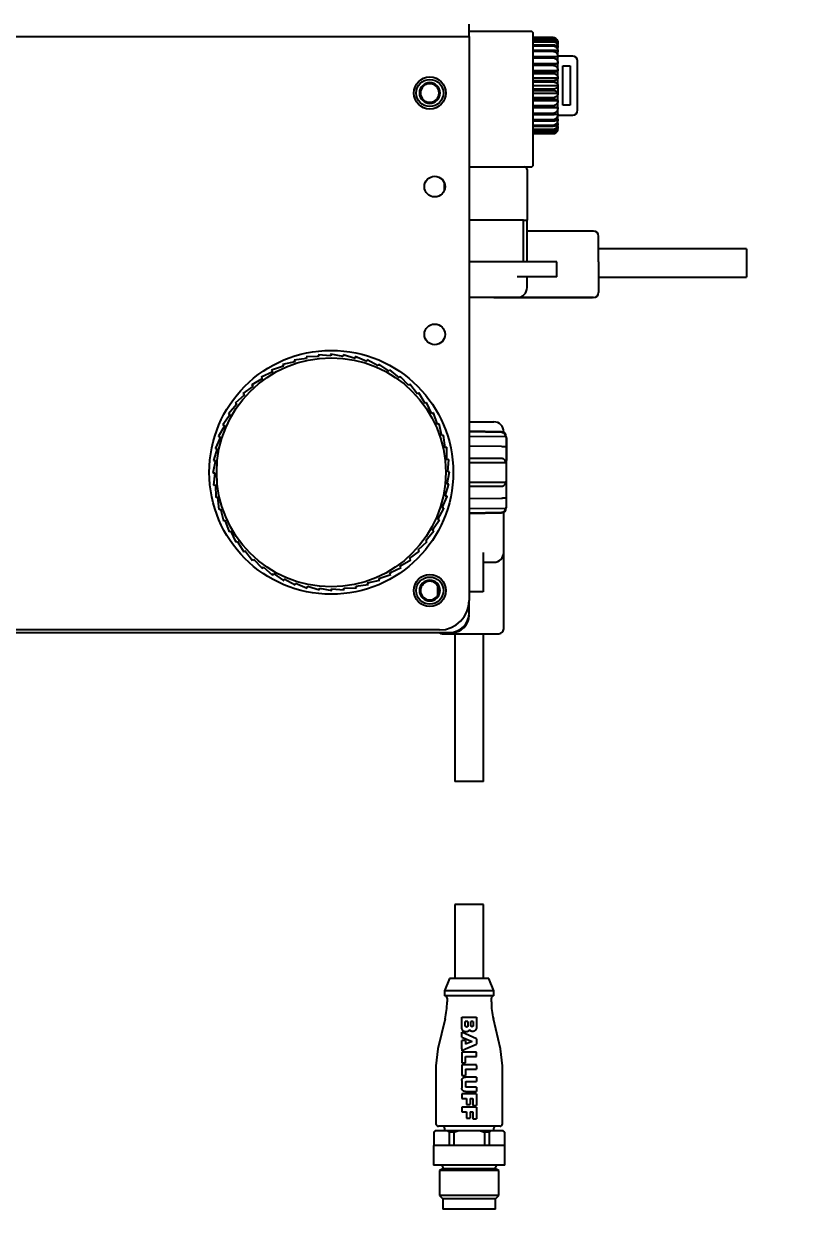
# Model space of a CAD drawing. Header units: inches. Extents: x -347369 to -260369, y 119522 to 149869.
# Drawn here: x -284651.2 to -284491.5, y 137195.7 to 137439.7 of the extents above; entities that cross this region are included whole.
import ezdxf

# ---------------------------------------------------------------- set-up
doc = ezdxf.new("R2010")
doc.units = ezdxf.units.IN
doc.header["$LTSCALE"] = 300
doc.layers.add('MACCHINA', color=40, linetype='Continuous')
doc.layers.add('QUOTE', color=7, linetype='Continuous')
doc.styles.get("Standard").update_dxf_attribs({"font": 'romans.shx'})
doc.dimstyles.new('sc1a100', dxfattribs={"dimscale": 100, "dimtxt": 3, "dimasz": 3, "dimexe": 0, "dimexo": 0, "dimgap": 1, "dimtad": 1, "dimzin": 12, "dimdsep": 46, "dimtxsty": 'Standard', "dimblk": 'CLOSEDBLANK', "dimcen": 1, "dimclrd": 253, "dimclre": 253, "dimclrt": 2, "dimadec": 0, "dimazin": 3, "dimtfac": 1, "dimtmove": 0, "dimatfit": 1, "dimldrblk": 'CLOSEDBLANK', "dimfxl": 1, "dimtolj": 1, "dimtzin": 0, "dimarcsym": 0})

# ---------------------------------------------------------------- blocks, each defined once
blk = doc.blocks.new('_ClosedBlank')
at = {"color": 0, "linetype": 'ByBlock', "lineweight": -2}
for p, q in [((-1, 0.16667), (0, 0)), ((-1, 0.16667), (-1, -0.16667)), ((0, 0), (-1, -0.16667))]:
    blk.add_line(p, q, dxfattribs=at)
blk = doc.blocks.new('*D27')
at = {"layer": 'Defpoints', "color": 0, "transparency": 16777216}
for p in [(-285230.17, 140399.66), (-284017.73, 139699.66), (-287395.23, 137749.66), (-287103.2, 136767.46), (-285230.17, 136499.66)]:
    blk.add_point(p, dxfattribs=at)
at = {"layer": 'QUOTE', "color": 253, "lineweight": -2, "transparency": 16777216}
for p, q in [((-287395.23, 137749.66), (-287753.7, 137542.69)), ((-285230.17, 136499.66), (-285230.17, 136085.73))]:
    blk.add_line(p, q, dxfattribs=at)
blk.add_arc((-285230.17, 138999.66), 2913.92, 215.90144, 264.09856, dxfattribs=at)
at = {"layer": 'QUOTE', "color": 253, "lineweight": -2, "transparency": 16777216, "xscale": 300, "yscale": 300, "zscale": 300}
for p, rotation in [((-287753.7, 137542.69), 122.9507175305296), ((-285230.17, 136085.73), 357.0492824694705)]:
    blk.add_blockref('_ClosedBlank', p, dxfattribs=dict(at, rotation=rotation))
at = {"layer": 'QUOTE', "color": 2, "transparency": 16777216, "insert": (-286562.13, 136692.63), "char_height": 300, "attachment_point": 5, "rotation": 330}
blk.add_mtext('\\A1;60°', dxfattribs=at)
blk = doc.blocks.new('*D37')
at = {"layer": 'Defpoints', "color": 0, "transparency": 16777216}
for p in [(-285230.17, 140399.66), (-286220.12, 139989.61), (-283462.4, 137231.89), (-285230.17, 136499.66), (-284473.38, 136175.3)]:
    blk.add_point(p, dxfattribs=at)
at = {"layer": 'QUOTE', "color": 253, "lineweight": -2, "transparency": 16777216}
for p, q in [((-283462.4, 137231.89), (-283162.59, 136932.08)), ((-285230.17, 136499.66), (-285230.17, 136075.67))]:
    blk.add_line(p, q, dxfattribs=at)
blk.add_arc((-285230.17, 138999.66), 2923.99, 275.8811, 309.1189, dxfattribs=at)
at = {"layer": 'QUOTE', "color": 253, "lineweight": -2, "transparency": 16777216, "xscale": 300, "yscale": 300, "zscale": 300}
for p, rotation in [((-283162.59, 136932.08), 42.0594481817856), ((-285230.17, 136075.67), 182.9405518182139)]:
    blk.add_blockref('_ClosedBlank', p, dxfattribs=dict(at, rotation=rotation))
at = {"layer": 'QUOTE', "color": 2, "transparency": 16777216, "insert": (-284206.88, 136529.21), "char_height": 300, "attachment_point": 5, "rotation": 22.5}
blk.add_mtext('\\A1;45°', dxfattribs=at)
blk = doc.blocks.new('A$Cad528b1c')
at = {"layer": 'MACCHINA'}
for p, q in [((669.3, -1562.5), (669.3, -1560)), ((527.3, -1562.5), (663.3, -1562.5)), ((663.3, -1562.5), (669.3, -1562.5)), ((681.8, -1561.5), (669.3, -1561.5)), ((669.3, -1562.5), (669.3, -1563.24)), ((669.3, -1563.24), (669.3, -1677)), ((682.3, -1588.5), (682.3, -1562)), ((686.3, -1562.76), (682.3, -1562.76)), ((682.3, -1562.77), (686.3, -1562.77)), ((686.3, -1562.97), (682.3, -1562.97)), ((682.3, -1563.02), (686.3, -1563.02)), ((686.3, -1563.49), (682.3, -1563.49)), ((682.3, -1563.58), (686.3, -1563.58)), ((686.3, -1564.3), (682.3, -1564.3)), ((682.3, -1564.43), (686.3, -1564.43)), ((686.3, -1565.37), (682.3, -1565.37)), ((682.3, -1565.54), (686.3, -1565.54)), ((687.3, -1564.79), (687.3, -1564.18)), ((687.3, -1565.66), (687.3, -1564.79)), ((687.3, -1566.74), (687.3, -1565.66)), ((686.3, -1566.67), (682.3, -1566.67)), ((682.3, -1566.87), (686.3, -1566.87)), ((682.3, -1568.01), (687.3, -1568.01)), ((686.3, -1568.16), (682.3, -1568.16)), ((682.3, -1568.38), (686.3, -1568.38)), ((690.3, -1566.5), (687.3, -1566.5)), ((687.3, -1568.01), (687.3, -1566.74)), ((687.3, -1569.43), (687.3, -1568.01)), ((688.3, -1568.5), (689.8, -1568.5)), ((688.3, -1576.5), (688.3, -1568.5)), ((689.8, -1568.5), (689.8, -1576.5)), ((682.3, -1569.43), (687.3, -1569.43)), ((686.3, -1569.79), (682.3, -1569.79)), ((682.3, -1570.03), (686.3, -1570.03)), ((682.3, -1570.94), (687.3, -1570.94)), ((687.3, -1570.94), (687.3, -1569.43)), ((687.3, -1572.5), (687.3, -1570.94)), ((686.3, -1571.5), (682.3, -1571.5)), ((682.3, -1571.75), (686.3, -1571.75)), ((682.3, -1572.5), (687.3, -1572.5)), ((686.3, -1573.25), (682.3, -1573.25)), ((682.3, -1573.5), (686.3, -1573.5)), ((687.3, -1572.5), (687.3, -1574.06)), ((682.3, -1574.06), (687.3, -1574.06)), ((686.3, -1574.97), (682.3, -1574.97)), ((682.3, -1575.21), (686.3, -1575.21)), ((687.3, -1575.57), (682.3, -1575.57)), ((687.3, -1575.57), (687.3, -1574.06)), ((687.3, -1576.99), (687.3, -1575.57)), ((686.3, -1576.62), (682.3, -1576.62)), ((682.3, -1576.84), (686.3, -1576.84)), ((687.3, -1576.99), (682.3, -1576.99)), ((686.3, -1578.13), (682.3, -1578.13)), ((682.3, -1578.33), (686.3, -1578.33)), ((687.3, -1578.26), (687.3, -1576.99)), ((687.3, -1579.34), (687.3, -1578.26)), ((687.3, -1578.5), (690.3, -1578.5)), ((689.8, -1576.5), (688.3, -1576.5)), ((686.3, -1579.46), (682.3, -1579.46)), ((682.3, -1579.63), (686.3, -1579.63)), ((686.3, -1580.57), (682.3, -1580.57)), ((682.3, -1580.7), (686.3, -1580.7)), ((687.3, -1580.21), (687.3, -1579.34)), ((687.3, -1580.82), (687.3, -1580.21)), ((686.3, -1581.42), (682.3, -1581.42)), ((682.3, -1581.51), (686.3, -1581.51)), ((686.3, -1581.98), (682.3, -1581.98)), ((682.3, -1582.03), (686.3, -1582.03)), ((686.3, -1582.23), (682.3, -1582.23)), ((682.3, -1582.24), (686.3, -1582.24)), ((669.3, -1589), (681.8, -1589)), ((681.05, -1589.5), (681.05, -1599.8)), ((664.3, -1593.64), (664.3, -1592.36)), ((680.34, -1599.8), (669.3, -1599.8)), ((680.34, -1608.3), (680.34, -1599.8)), ((680.34, -1599.8), (681.04, -1599.8)), ((681.05, -1599.8), (681.05, -1599.8)), ((681.05, -1608.3), (681.05, -1599.8)), ((694.55, -1602.05), (681.05, -1602.05)), ((695.55, -1608.3), (695.55, -1603.05)), ((725.55, -1605.6), (695.55, -1605.6)), ((725.55, -1605.6), (725.55, -1608.5)), ((684.05, -1608.3), (669.3, -1608.3)), ((687.05, -1608.3), (684.05, -1608.3)), ((687.05, -1611.3), (687.05, -1608.3)), ((695.55, -1608.3), (695.55, -1614.5)), ((725.55, -1608.5), (725.55, -1611.4)), ((684.05, -1611.3), (679.05, -1611.3)), ((681.05, -1613.5), (681.05, -1611.3)), ((687.05, -1611.3), (684.05, -1611.3)), ((695.55, -1611.4), (725.55, -1611.4)), ((679.05, -1615.5), (669.3, -1615.5)), ((674.3, -1615.5), (674.3, -1615.55)), ((694.3, -1615.55), (674.3, -1615.55)), ((694.55, -1615.5), (679.05, -1615.5)), ((694.3, -1615.5), (694.3, -1615.55)), ((638.67, -1627.14), (638.75, -1627.51)), ((638.68, -1627.14), (638.67, -1627.14)), ((641.22, -1627.37), (638.68, -1627.14)), ((641.18, -1627), (641.22, -1627.37)), ((641.19, -1627), (641.18, -1627)), ((643.69, -1627.49), (641.19, -1627)), ((643.69, -1627.12), (643.69, -1627.49)), ((643.7, -1627.12), (643.69, -1627.12)), ((646.14, -1627.87), (643.7, -1627.12)), ((631.62, -1629.44), (629.2, -1630.27)), ((631.44, -1629.12), (631.43, -1629.12)), ((631.43, -1629.12), (631.62, -1629.44)), ((633.92, -1628.55), (631.44, -1629.12)), ((633.77, -1628.21), (633.92, -1628.55)), ((633.78, -1628.21), (633.77, -1628.21)), ((636.31, -1627.9), (633.78, -1628.21)), ((636.19, -1627.55), (636.31, -1627.9)), ((636.2, -1627.55), (636.19, -1627.55)), ((638.75, -1627.51), (636.2, -1627.55)), ((646.17, -1627.5), (646.14, -1627.87)), ((646.18, -1627.5), (646.17, -1627.5)), ((648.53, -1628.5), (646.18, -1627.5)), ((648.6, -1628.14), (648.53, -1628.5)), ((648.61, -1628.14), (648.6, -1628.14)), ((650.84, -1629.38), (648.61, -1628.14)), ((650.95, -1629.03), (650.84, -1629.38)), ((650.96, -1629.03), (650.95, -1629.03)), ((653.05, -1630.49), (650.96, -1629.03)), ((627.35, -1631.93), (625.16, -1633.24)), ((629.42, -1630.57), (627.1, -1631.65)), ((627.1, -1631.65), (627.35, -1631.93)), ((627.1, -1631.65), (627.1, -1631.65)), ((629.2, -1630.27), (629.2, -1630.28)), ((629.2, -1630.28), (629.42, -1630.57)), ((653.2, -1630.16), (653.05, -1630.49)), ((653.2, -1630.16), (653.2, -1630.16)), ((655.13, -1631.83), (653.2, -1630.16)), ((655.31, -1631.51), (655.13, -1631.83)), ((655.32, -1631.52), (655.31, -1631.51)), ((657.05, -1633.38), (655.32, -1631.52)), ((625.43, -1633.49), (623.39, -1635.02)), ((625.15, -1633.24), (625.43, -1633.49)), ((625.16, -1633.24), (625.15, -1633.24)), ((657.27, -1633.09), (657.05, -1633.38)), ((657.28, -1633.09), (657.27, -1633.09)), ((658.81, -1635.13), (657.28, -1633.09)), ((621.82, -1636.98), (621.81, -1636.99)), ((621.81, -1636.99), (622.13, -1637.17)), ((623.68, -1635.25), (621.82, -1636.98)), ((623.39, -1635.02), (623.39, -1635.03)), ((623.39, -1635.03), (623.68, -1635.25)), ((659.06, -1634.85), (658.81, -1635.13)), ((659.06, -1634.86), (659.06, -1634.85)), ((660.37, -1637.05), (659.06, -1634.86)), ((660.65, -1636.8), (660.37, -1637.05)), ((660.65, -1636.8), (660.65, -1636.8)), ((661.73, -1639.12), (660.65, -1636.8)), ((620.79, -1639.25), (619.33, -1641.34)), ((622.13, -1637.17), (620.46, -1639.1)), ((620.46, -1639.1), (620.79, -1639.25)), ((620.46, -1639.1), (620.46, -1639.1)), ((662.02, -1638.9), (661.73, -1639.12)), ((662.03, -1638.9), (662.02, -1638.9)), ((662.86, -1641.32), (662.03, -1638.9)), ((619.68, -1641.46), (618.44, -1643.69)), ((619.33, -1641.34), (619.33, -1641.35)), ((619.33, -1641.35), (619.68, -1641.46)), ((663.18, -1641.13), (662.86, -1641.32)), ((663.18, -1641.14), (663.18, -1641.13)), ((663.75, -1643.62), (663.18, -1641.14)), ((669.3, -1640.75), (674.3, -1640.75)), ((618.8, -1643.77), (617.8, -1646.12)), ((618.44, -1643.69), (618.44, -1643.7)), ((618.44, -1643.7), (618.8, -1643.77)), ((664.09, -1643.47), (663.75, -1643.62)), ((664.09, -1643.48), (664.09, -1643.47)), ((664.4, -1646.01), (664.09, -1643.48)), ((675.82, -1642.78), (669.3, -1642.67)), ((675.82, -1642.9), (669.3, -1642.8)), ((669.3, -1643.63), (676.6, -1643.74)), ((676.3, -1642.91), (676.3, -1642.75)), ((676.79, -1643.96), (676.79, -1645.74)), ((676.8, -1643.78), (676.8, -1647.39)), ((676.9, -1644), (676.9, -1647.5)), ((618.17, -1646.16), (617.42, -1648.6)), ((617.8, -1646.12), (617.8, -1646.13)), ((617.8, -1646.13), (618.17, -1646.16)), ((664.75, -1645.89), (664.4, -1646.01)), ((664.75, -1645.9), (664.75, -1645.89)), ((664.79, -1648.45), (664.75, -1645.9)), ((669.3, -1645.61), (675.82, -1645.72)), ((617.79, -1648.61), (617.3, -1651.11)), ((617.42, -1648.6), (617.42, -1648.61)), ((617.42, -1648.61), (617.79, -1648.61)), ((665.16, -1648.37), (664.79, -1648.45)), ((664.93, -1650.92), (665.16, -1648.38)), ((665.16, -1648.38), (665.16, -1648.37)), ((675.82, -1648.18), (669.3, -1648.19)), ((669.3, -1649.02), (676.6, -1649)), ((676.79, -1649.22), (676.79, -1652.78)), ((676.8, -1647.39), (676.8, -1658.22)), ((676.9, -1647.5), (676.8, -1647.5)), ((676.9, -1648.63), (676.8, -1648.63)), ((676.9, -1647.5), (676.9, -1648.63)), ((617.3, -1651.12), (617.67, -1651.08)), ((617.3, -1651.11), (617.3, -1651.12)), ((617.67, -1651.08), (617.44, -1653.62)), ((664.81, -1653.39), (665.3, -1650.89)), ((665.3, -1650.88), (664.93, -1650.92)), ((665.3, -1650.89), (665.3, -1650.88)), ((676.9, -1649.66), (676.8, -1649.66)), ((676.9, -1650.03), (676.8, -1650.03)), ((676.9, -1650.31), (676.8, -1650.31)), ((676.9, -1650.82), (676.8, -1650.82)), ((676.9, -1651.72), (676.8, -1651.72)), ((676.9, -1650.03), (676.9, -1649.66)), ((676.9, -1650.31), (676.9, -1650.03)), ((676.9, -1650.82), (676.9, -1650.31)), ((676.9, -1651.72), (676.9, -1650.82)), ((676.9, -1651.87), (676.9, -1651.72)), ((617.44, -1653.63), (617.81, -1653.55)), ((617.44, -1653.62), (617.44, -1653.63)), ((617.81, -1653.55), (617.85, -1656.1)), ((664.43, -1655.84), (665.18, -1653.4)), ((665.18, -1653.39), (664.81, -1653.39)), ((665.18, -1653.4), (665.18, -1653.39)), ((669.3, -1652.98), (676.6, -1653)), ((669.3, -1653.81), (675.82, -1653.82)), ((676.9, -1651.87), (676.8, -1651.87)), ((617.85, -1656.11), (618.2, -1655.99)), ((617.85, -1656.1), (617.85, -1656.11)), ((618.2, -1655.99), (618.51, -1658.52)), ((663.8, -1658.23), (664.8, -1655.88)), ((664.8, -1655.87), (664.43, -1655.84)), ((664.8, -1655.88), (664.8, -1655.87)), ((675.82, -1656.28), (669.3, -1656.39)), ((676.79, -1656.26), (676.79, -1658.04)), ((618.51, -1658.53), (618.85, -1658.38)), ((618.51, -1658.52), (618.51, -1658.53)), ((618.85, -1658.38), (619.42, -1660.86)), ((662.92, -1660.54), (664.16, -1658.31)), ((664.16, -1658.3), (663.8, -1658.23)), ((664.16, -1658.31), (664.16, -1658.3)), ((669.3, -1658.37), (676.6, -1658.26)), ((619.42, -1660.87), (619.74, -1660.68)), ((619.42, -1660.86), (619.42, -1660.87)), ((619.74, -1660.68), (620.57, -1663.1)), ((661.81, -1662.75), (663.27, -1660.66)), ((663.27, -1660.65), (662.92, -1660.54)), ((663.27, -1660.66), (663.27, -1660.65)), ((669.3, -1659.2), (675.82, -1659.1)), ((669.3, -1659.33), (675.82, -1659.22)), ((676.3, -1667.25), (676.3, -1659.09)), ((620.57, -1663.1), (620.58, -1663.1)), ((620.58, -1663.1), (620.87, -1662.88)), ((620.87, -1662.88), (621.95, -1665.2)), ((660.47, -1664.83), (662.14, -1662.9)), ((662.14, -1662.9), (661.81, -1662.75)), ((662.14, -1662.9), (662.14, -1662.9)), ((676.35, -1662.5), (676.3, -1662.5)), ((676.35, -1682.5), (676.35, -1662.5)), ((621.95, -1665.2), (622.23, -1664.95)), ((621.95, -1665.2), (621.95, -1665.2)), ((622.23, -1664.95), (623.54, -1667.14)), ((658.92, -1666.75), (660.78, -1665.02)), ((660.79, -1665.01), (660.47, -1664.83)), ((660.78, -1665.02), (660.79, -1665.01)), ((623.54, -1667.15), (623.79, -1666.87)), ((623.54, -1667.14), (623.54, -1667.15)), ((623.79, -1666.87), (625.32, -1668.91)), ((625.33, -1668.91), (625.55, -1668.62)), ((625.55, -1668.62), (627.28, -1670.48)), ((655.25, -1670.07), (657.44, -1668.76)), ((657.17, -1668.51), (659.21, -1666.98)), ((657.45, -1668.76), (657.17, -1668.51)), ((657.44, -1668.76), (657.45, -1668.76)), ((659.21, -1666.97), (658.92, -1666.75)), ((659.21, -1666.98), (659.21, -1666.97)), ((672.1, -1667.25), (672.1, -1672.25)), ((676.3, -1682.75), (676.3, -1667.25)), ((625.32, -1668.91), (625.33, -1668.91)), ((627.28, -1670.48), (627.29, -1670.49)), ((627.29, -1670.49), (627.47, -1670.17)), ((627.47, -1670.17), (629.4, -1671.84)), ((653.18, -1671.43), (655.5, -1670.35)), ((655.5, -1670.35), (655.25, -1670.07)), ((655.5, -1670.35), (655.5, -1670.35)), ((672.1, -1669.25), (674.3, -1669.25)), ((629.4, -1671.84), (629.55, -1671.51)), ((629.4, -1671.84), (629.4, -1671.84)), ((629.55, -1671.51), (631.64, -1672.97)), ((631.64, -1672.97), (631.65, -1672.97)), ((631.65, -1672.97), (631.76, -1672.62)), ((631.76, -1672.62), (633.99, -1673.86)), ((634, -1673.86), (634.07, -1673.5)), ((634.07, -1673.5), (636.42, -1674.5)), ((648.68, -1673.45), (651.16, -1672.88)), ((648.83, -1673.79), (648.68, -1673.45)), ((650.98, -1672.56), (653.4, -1671.73)), ((651.17, -1672.88), (650.98, -1672.56)), ((651.16, -1672.88), (651.17, -1672.88)), ((653.4, -1671.72), (653.18, -1671.43)), ((653.4, -1671.73), (653.4, -1671.72)), ((672.1, -1672.25), (672.1, -1675.25)), ((633.99, -1673.86), (634, -1673.86)), ((636.42, -1674.5), (636.43, -1674.5)), ((636.43, -1674.5), (636.46, -1674.13)), ((636.46, -1674.13), (638.9, -1674.88)), ((638.9, -1674.88), (638.91, -1674.88)), ((638.91, -1674.51), (641.41, -1675)), ((638.91, -1674.88), (638.91, -1674.51)), ((641.38, -1674.63), (643.92, -1674.86)), ((641.42, -1675), (641.38, -1674.63)), ((641.41, -1675), (641.42, -1675)), ((643.85, -1674.49), (646.4, -1674.45)), ((643.93, -1674.86), (643.85, -1674.49)), ((643.92, -1674.86), (643.93, -1674.86)), ((646.29, -1674.1), (648.82, -1673.79)), ((646.41, -1674.45), (646.29, -1674.1)), ((646.4, -1674.45), (646.41, -1674.45)), ((648.82, -1673.79), (648.83, -1673.79)), ((662.85, -1673.92), (662.85, -1676.08)), ((672.1, -1675.25), (669.3, -1675.25)), ((669.3, -1679.5), (669.3, -1677)), ((663.3, -1683), (527.3, -1683)), ((676.35, -1682.5), (676.3, -1682.5)), ((525.3, -1683.5), (665.3, -1683.5)), ((663.85, -1683.75), (669.1, -1683.75)), ((666.4, -1683.75), (666.4, -1713.75)), ((669.1, -1683.75), (675.3, -1683.75)), ((672.2, -1713.75), (672.2, -1683.75)), ((669.3, -1713.75), (666.4, -1713.75)), ((672.2, -1713.75), (669.3, -1713.75)), ((666.4, -1738.75), (666.4, -1753.75)), ((669.3, -1738.75), (666.4, -1738.75)), ((672.2, -1738.75), (669.3, -1738.75)), ((672.2, -1753.75), (672.2, -1738.75)), ((665.3, -1753.75), (664.3, -1756.25)), ((669.3, -1753.75), (665.3, -1753.75)), ((673.3, -1753.75), (669.3, -1753.75)), ((674.3, -1756.25), (673.3, -1753.75)), ((664.3, -1756.25), (664.3, -1757.25)), ((669.3, -1756.25), (664.3, -1756.25)), ((674.3, -1756.25), (669.3, -1756.25)), ((674.3, -1757.25), (674.3, -1756.25)), ((669.3, -1757.25), (664.3, -1757.25)), ((664.8, -1757.75), (664.8, -1758.5)), ((674.3, -1757.25), (669.3, -1757.25)), ((673.8, -1758.5), (673.8, -1757.75)), ((664.4, -1761.95), (662.95, -1768.05)), ((667.8, -1761.58), (670.8, -1761.58)), ((667.8, -1761.95), (667.8, -1761.58)), ((667.8, -1763.7), (667.8, -1761.95)), ((669.04, -1762.45), (668.51, -1762.45)), ((668.51, -1763.3), (668.51, -1762.45)), ((669.04, -1762.45), (669.04, -1763.35)), ((670.12, -1762.45), (669.64, -1762.45)), ((669.64, -1763.26), (669.64, -1762.45)), ((669.65, -1763.34), (669.64, -1763.26)), ((669.85, -1763.52), (669.9, -1763.52)), ((670.12, -1763.23), (670.11, -1763.34)), ((670.12, -1762.45), (670.12, -1763.23)), ((670.8, -1761.58), (670.8, -1761.95)), ((670.8, -1761.95), (670.8, -1763.65)), ((675.65, -1768.05), (674.2, -1761.95)), ((667.8, -1765.63), (667.8, -1764.63)), ((670.81, -1765.98), (667.8, -1764.63)), ((667.8, -1765.63), (669.9, -1766.52)), ((667.8, -1768.05), (667.8, -1766.34)), ((668.57, -1766.34), (667.8, -1766.34)), ((668.57, -1766.34), (668.57, -1767.05)), ((669.52, -1764.36), (669.34, -1764.16)), ((669.34, -1764.16), (669.34, -1764.19)), ((670.81, -1765.98), (670.81, -1767.05)), ((662.95, -1768.05), (662.55, -1771.5)), ((667.8, -1768.4), (668.58, -1768.05)), ((667.8, -1768.05), (667.8, -1768.4)), ((667.8, -1768.67), (667.8, -1770.87)), ((670.81, -1768.67), (667.8, -1768.67)), ((669.9, -1766.52), (668.57, -1767.05)), ((668.58, -1768.05), (670.81, -1767.05)), ((670.81, -1769.61), (670.81, -1768.67)), ((676.05, -1771.5), (675.65, -1768.05)), ((667.8, -1770.87), (668.57, -1770.87)), ((667.8, -1771.24), (667.8, -1771.5)), ((670.81, -1771.24), (667.8, -1771.24)), ((668.57, -1769.61), (670.81, -1769.61)), ((668.57, -1770.87), (668.57, -1769.61)), ((670.81, -1771.5), (670.81, -1771.24)), ((662.55, -1771.5), (662.55, -1783.25)), ((667.8, -1771.5), (667.8, -1773.44)), ((667.8, -1773.44), (668.57, -1773.44)), ((668.57, -1772.17), (668.57, -1773.44)), ((668.57, -1772.17), (670.81, -1772.17)), ((670.81, -1771.5), (670.81, -1772.17)), ((676.05, -1783.25), (676.05, -1771.5)), ((667.8, -1774.48), (667.8, -1775.98)), ((670.81, -1773.75), (668.53, -1773.75)), ((668.57, -1774.74), (668.62, -1774.68)), ((668.57, -1774.74), (668.57, -1775.72)), ((668.62, -1775.78), (668.57, -1775.72)), ((668.62, -1774.68), (670.81, -1774.68)), ((670.81, -1775.78), (668.62, -1775.78)), ((670.81, -1773.75), (670.81, -1774.68)), ((670.81, -1775.78), (670.81, -1776.71)), ((667.8, -1777.14), (667.8, -1778.07)), ((670.81, -1777.14), (667.8, -1777.14)), ((667.8, -1778.07), (668.78, -1778.07)), ((668.53, -1776.71), (670.81, -1776.71)), ((668.78, -1778.07), (668.78, -1779.34)), ((669.48, -1778.07), (670.03, -1778.07)), ((669.48, -1778.07), (669.48, -1779.34)), ((670.03, -1778.07), (670.03, -1779.52)), ((670.81, -1777.14), (670.81, -1779.52)), ((667.8, -1779.87), (667.8, -1780.8)), ((670.81, -1779.87), (667.8, -1779.87)), ((667.8, -1780.8), (668.78, -1780.8)), ((668.78, -1779.34), (669.48, -1779.34)), ((668.78, -1780.8), (668.78, -1782.12)), ((669.48, -1780.8), (670.03, -1780.8)), ((669.48, -1780.8), (669.48, -1782.12)), ((670.03, -1779.52), (670.81, -1779.52)), ((670.03, -1780.8), (670.03, -1782.25)), ((670.81, -1779.87), (670.81, -1782.25)), ((668.78, -1782.12), (669.48, -1782.12)), ((670.03, -1782.25), (670.81, -1782.25)), ((662.4, -1784.65), (662.1, -1784.95)), ((662.1, -1784.95), (662.1, -1787.65)), ((662.12, -1784.95), (662.1, -1784.95)), ((662.12, -1784.95), (662.51, -1784.65)), ((662.12, -1784.95), (662.12, -1787.65)), ((662.51, -1784.65), (662.4, -1784.65)), ((664.83, -1784.65), (662.51, -1784.65)), ((669.3, -1783.75), (663.05, -1783.75)), ((664.3, -1784.15), (664.3, -1784.65)), ((664.83, -1784.65), (665.22, -1784.95)), ((666.98, -1784.65), (664.83, -1784.65)), ((666.2, -1784.95), (665.22, -1784.95)), ((665.22, -1784.95), (665.22, -1787.65)), ((666.2, -1784.95), (666.98, -1784.65)), ((666.2, -1784.95), (666.2, -1787.65)), ((671.62, -1784.65), (666.98, -1784.65)), ((675.55, -1783.75), (669.3, -1783.75)), ((671.62, -1784.65), (672.4, -1784.95)), ((673.77, -1784.65), (671.62, -1784.65)), ((673.38, -1784.95), (672.4, -1784.95)), ((672.4, -1784.95), (672.4, -1787.65)), ((673.38, -1784.95), (673.77, -1784.65)), ((673.38, -1784.95), (673.38, -1787.65)), ((676.09, -1784.65), (673.77, -1784.65)), ((674.3, -1784.65), (674.3, -1784.15)), ((676.09, -1784.65), (676.48, -1784.95)), ((676.2, -1784.65), (676.09, -1784.65)), ((676.5, -1784.95), (676.2, -1784.65)), ((676.48, -1784.95), (676.48, -1787.65)), ((676.5, -1784.95), (676.48, -1784.95)), ((676.5, -1787.65), (676.5, -1784.95)), ((662.05, -1787.65), (662.05, -1791.65)), ((669.3, -1787.65), (662.05, -1787.65)), ((676.55, -1787.65), (669.3, -1787.65)), ((676.55, -1791.65), (676.55, -1787.65)), ((669.3, -1791.65), (662.05, -1791.65)), ((663.95, -1792.37), (663.3, -1792.75)), ((663.3, -1792.75), (663.3, -1797.8)), ((669.3, -1792.75), (663.3, -1792.75)), ((663.95, -1792.05), (663.95, -1792.37)), ((669.3, -1792.37), (663.95, -1792.37)), ((676.55, -1791.65), (669.3, -1791.65)), ((674.65, -1792.37), (669.3, -1792.37)), ((675.3, -1792.75), (669.3, -1792.75)), ((674.65, -1792.37), (674.65, -1792.05)), ((675.3, -1792.75), (674.65, -1792.37)), ((675.3, -1797.8), (675.3, -1792.75)), ((663.3, -1797.8), (663.95, -1798.45)), ((669.3, -1797.8), (663.3, -1797.8)), ((675.3, -1797.8), (669.3, -1797.8)), ((674.65, -1798.45), (675.3, -1797.8)), ((663.95, -1798.45), (663.95, -1800.55)), ((669.3, -1798.45), (663.95, -1798.45)), ((674.65, -1798.45), (669.3, -1798.45)), ((674.65, -1800.55), (674.65, -1798.45)), ((669.3, -1800.55), (663.95, -1800.55)), ((674.65, -1800.55), (669.3, -1800.55))]:
    blk.add_line(p, q, dxfattribs=at)
for centre, radius in [((661.3, -1574), 3.25), ((661.3, -1574), 2.75), ((662.3, -1593), 2.1), ((662.3, -1623), 2.1), ((641.3, -1651), 24.75), ((641.3, -1651), 23.25), ((661.3, -1675), 3.25), ((661.3, -1675), 2.75)]:
    blk.add_circle(centre, radius, dxfattribs=at)
for centre, radius, start, end in [((681.8, -1562), 0.5, 0, 90), ((686.3, -1563.75), 1, 0, 33.9155), ((690.3, -1567.5), 1, 0, 90), ((661.3, -1574), 2.1, 90, 270), ((661.3, -1574), 1.89, 90, 270), ((661.3, -1574), 2.1, 270, 90), ((661.3, -1574), 1.89, 270, 90), ((690.3, -1577.5), 1, 270, 0), ((686.3, -1581.25), 1, 326.2192, 0), ((680.55, -1589.5), 0.5, 0, 90), ((681.8, -1588.5), 0.5, 270, 0), ((694.55, -1603.05), 1, 0, 90), ((679.05, -1613.5), 2, 270, 0), ((694.55, -1614.5), 1, 270, 0), ((674.3, -1642.75), 2, 0, 90), ((675.8, -1643.78), 1, 0, 89), ((675.8, -1658.22), 1, 271, 0), ((674.3, -1667.25), 2, 270, 0), ((661.3, -1675), 2.1, 90, 270), ((661.3, -1675), 1.89, 90, 270), ((661.3, -1675), 2.1, 270, 90), ((661.3, -1675), 1.89, 270, 90), ((663.3, -1677), 6, 270, 0), ((665.3, -1679.5), 4, 270, 0), ((665.8, -1680), 3.5, 270, 0), ((675.3, -1682.75), 1, 270, 0), ((663.85, -1682.75), 1, 228.5904, 270), ((664.3, -1757.75), 0.5, 0, 90), ((649.8, -1758.5), 15, 346.6755, 0), ((674.3, -1757.75), 0.5, 90, 180), ((688.8, -1758.5), 15, 180, 193.3245), ((663.05, -1783.25), 0.5, 180, 270), ((675.55, -1783.25), 0.5, 270, 0), ((663.9, -1784.15), 0.4, 0, 90), ((674.7, -1784.15), 0.4, 90, 180), ((663.55, -1792.05), 0.4, 0, 90), ((675.05, -1792.05), 0.4, 90, 180)]:
    blk.add_arc(centre, radius, start, end, dxfattribs=at)
for points, knots in [([(687.13, -1563.19), (687.06, -1563.11), (686.93, -1562.95), (686.63, -1562.78), (686.4, -1562.76), (686.3, -1562.76)], [0, 0, 0, 0, 0.34533, 0.703936, 1, 1, 1, 1]), ([(686.3, -1562.77), (686.4, -1562.78), (686.6, -1562.79), (686.86, -1562.93), (687.08, -1563.13), (687.25, -1563.42), (687.3, -1563.67), (687.3, -1563.81), (687.3, -1563.83)], [0, 0, 0, 0, 0.168294, 0.336205, 0.513631, 0.718441, 0.96072, 1, 1, 1, 1]), ([(687.3, -1563.83), (687.28, -1563.71), (687.26, -1563.49), (687.05, -1563.23), (686.78, -1563.05), (686.52, -1562.98), (686.35, -1562.97), (686.3, -1562.97)], [0, 0, 0, 0, 0.2898956, 0.5225891, 0.7169624, 0.9123247, 1, 1, 1, 1]), ([(686.3, -1563.02), (686.4, -1563.03), (686.6, -1563.05), (686.86, -1563.2), (687.08, -1563.42), (687.25, -1563.73), (687.3, -1564), (687.3, -1564.16), (687.3, -1564.18)], [0, 0, 0, 0, 0.168294, 0.336205, 0.513631, 0.718441, 0.96072, 1, 1, 1, 1]), ([(687.3, -1564.18), (687.28, -1564.08), (687.26, -1563.91), (687.05, -1563.7), (686.78, -1563.56), (686.52, -1563.49), (686.35, -1563.49), (686.3, -1563.49)], [0, 0, 0, 0, 0.289896, 0.522589, 0.716962, 0.912325, 1, 1, 1, 1]), ([(686.3, -1563.58), (686.4, -1563.59), (686.6, -1563.61), (686.86, -1563.77), (687.08, -1564), (687.25, -1564.33), (687.3, -1564.61), (687.3, -1564.77), (687.3, -1564.79)], [0, 0, 0, 0, 0.168294, 0.336205, 0.513631, 0.718441, 0.96072, 1, 1, 1, 1]), ([(687.3, -1564.79), (687.28, -1564.73), (687.26, -1564.6), (687.05, -1564.45), (686.78, -1564.35), (686.52, -1564.3), (686.35, -1564.3), (686.3, -1564.3)], [0, 0, 0, 0, 0.289896, 0.522589, 0.716962, 0.912325, 1, 1, 1, 1]), ([(686.3, -1564.43), (686.4, -1564.44), (686.6, -1564.46), (686.86, -1564.62), (687.08, -1564.86), (687.25, -1565.19), (687.3, -1565.47), (687.3, -1565.64), (687.3, -1565.66)], [0, 0, 0, 0, 0.168294, 0.336205, 0.513631, 0.718441, 0.96072, 1, 1, 1, 1]), ([(687.3, -1565.66), (687.28, -1565.62), (687.26, -1565.55), (687.05, -1565.46), (686.78, -1565.4), (686.52, -1565.37), (686.35, -1565.37), (686.3, -1565.37)], [0, 0, 0, 0, 0.289896, 0.522589, 0.716962, 0.912325, 1, 1, 1, 1]), ([(686.3, -1565.54), (686.4, -1565.55), (686.6, -1565.57), (686.86, -1565.72), (687.08, -1565.96), (687.25, -1566.28), (687.3, -1566.56), (687.3, -1566.72), (687.3, -1566.74)], [0, 0, 0, 0, 0.168294, 0.336205, 0.513631, 0.718441, 0.96072, 1, 1, 1, 1]), ([(687.3, -1566.74), (687.28, -1566.73), (687.26, -1566.71), (687.05, -1566.69), (686.78, -1566.68), (686.52, -1566.67), (686.35, -1566.67), (686.3, -1566.67)], [0, 0, 0, 0, 0.289896, 0.522589, 0.716962, 0.912325, 1, 1, 1, 1]), ([(686.3, -1566.87), (686.4, -1566.88), (686.6, -1566.9), (686.86, -1567.04), (687.08, -1567.27), (687.25, -1567.57), (687.3, -1567.84), (687.3, -1567.99), (687.3, -1568.01)], [0, 0, 0, 0, 0.168294, 0.336205, 0.513631, 0.718441, 0.96072, 1, 1, 1, 1]), ([(687.3, -1568.01), (687.28, -1568.03), (687.26, -1568.07), (687.05, -1568.11), (686.78, -1568.14), (686.52, -1568.16), (686.35, -1568.16), (686.3, -1568.16)], [0, 0, 0, 0, 0.289896, 0.522589, 0.716962, 0.912325, 1, 1, 1, 1]), ([(686.3, -1568.38), (686.4, -1568.39), (686.6, -1568.41), (686.86, -1568.54), (687.08, -1568.74), (687.25, -1569.03), (687.3, -1569.27), (687.3, -1569.41), (687.3, -1569.43)], [0, 0, 0, 0, 0.168294, 0.336205, 0.513631, 0.718441, 0.96072, 1, 1, 1, 1]), ([(691.3, -1577.5), (691.3, -1577.43), (691.3, -1577.33), (691.3, -1576.71), (691.3, -1576.06), (691.3, -1575.26), (691.3, -1574.1), (691.3, -1572.5), (691.3, -1570.9), (691.3, -1569.74), (691.3, -1568.94), (691.3, -1568.29), (691.3, -1567.67), (691.3, -1567.57), (691.3, -1567.5)], [0, 0, 0, 0, 0.119728, 0.18418, 0.25, 0.31582, 0.380272, 0.5, 0.619728, 0.68418, 0.75, 0.81582, 0.880272, 1, 1, 1, 1]), ([(687.3, -1569.43), (687.28, -1569.48), (687.26, -1569.57), (687.05, -1569.68), (686.78, -1569.75), (686.52, -1569.78), (686.35, -1569.79), (686.3, -1569.79)], [0, 0, 0, 0, 0.289896, 0.522589, 0.716962, 0.912325, 1, 1, 1, 1]), ([(686.3, -1570.03), (686.4, -1570.03), (686.6, -1570.05), (686.86, -1570.17), (687.08, -1570.34), (687.25, -1570.59), (687.3, -1570.8), (687.3, -1570.92), (687.3, -1570.94)], [0, 0, 0, 0, 0.168294, 0.336205, 0.513631, 0.718441, 0.96072, 1, 1, 1, 1]), ([(687.3, -1570.94), (687.28, -1571.02), (687.26, -1571.16), (687.05, -1571.33), (686.78, -1571.45), (686.52, -1571.5), (686.35, -1571.5), (686.3, -1571.5)], [0, 0, 0, 0, 0.289896, 0.522589, 0.716962, 0.912325, 1, 1, 1, 1]), ([(686.3, -1571.75), (686.4, -1571.76), (686.6, -1571.77), (686.86, -1571.86), (687.08, -1572.01), (687.25, -1572.21), (687.3, -1572.39), (687.3, -1572.49), (687.3, -1572.5)], [0, 0, 0, 0, 0.168294, 0.336205, 0.513631, 0.718441, 0.96072, 1, 1, 1, 1]), ([(687.3, -1572.5), (687.28, -1572.6), (687.26, -1572.79), (687.05, -1573.02), (686.78, -1573.17), (686.52, -1573.24), (686.35, -1573.25), (686.3, -1573.25)], [0, 0, 0, 0, 0.289896, 0.522589, 0.716962, 0.912325, 1, 1, 1, 1]), ([(686.3, -1573.5), (686.4, -1573.5), (686.6, -1573.51), (686.86, -1573.58), (687.08, -1573.69), (687.25, -1573.85), (687.3, -1573.98), (687.3, -1574.05), (687.3, -1574.06)], [0, 0, 0, 0, 0.1682944, 0.3362051, 0.513631, 0.718441, 0.9607197, 1, 1, 1, 1]), ([(687.3, -1574.06), (687.28, -1574.19), (687.26, -1574.42), (687.05, -1574.7), (686.78, -1574.88), (686.52, -1574.96), (686.35, -1574.97), (686.3, -1574.97)], [0, 0, 0, 0, 0.289896, 0.522589, 0.716962, 0.912325, 1, 1, 1, 1]), ([(686.3, -1575.21), (686.4, -1575.22), (686.6, -1575.22), (686.86, -1575.27), (687.08, -1575.34), (687.25, -1575.44), (687.3, -1575.52), (687.3, -1575.57), (687.3, -1575.57)], [0, 0, 0, 0, 0.1682944, 0.3362051, 0.513631, 0.718441, 0.9607197, 1, 1, 1, 1]), ([(687.3, -1575.57), (687.28, -1575.72), (687.26, -1575.98), (687.05, -1576.3), (686.78, -1576.51), (686.52, -1576.61), (686.35, -1576.62), (686.3, -1576.62)], [0, 0, 0, 0, 0.2898956, 0.5225891, 0.7169624, 0.9123247, 1, 1, 1, 1]), ([(686.3, -1576.84), (686.4, -1576.84), (686.6, -1576.85), (686.86, -1576.86), (687.08, -1576.89), (687.25, -1576.93), (687.3, -1576.97), (687.3, -1576.99), (687.3, -1576.99)], [0, 0, 0, 0, 0.1682944, 0.3362051, 0.513631, 0.718441, 0.9607197, 1, 1, 1, 1]), ([(687.3, -1576.99), (687.28, -1577.15), (687.26, -1577.43), (687.05, -1577.78), (686.78, -1578.01), (686.52, -1578.12), (686.35, -1578.13), (686.3, -1578.13)], [0, 0, 0, 0, 0.289896, 0.522589, 0.716962, 0.912325, 1, 1, 1, 1]), ([(686.3, -1578.33), (686.4, -1578.33), (686.6, -1578.33), (686.86, -1578.32), (687.08, -1578.31), (687.25, -1578.29), (687.3, -1578.27), (687.3, -1578.26), (687.3, -1578.26)], [0, 0, 0, 0, 0.1682944, 0.3362051, 0.513631, 0.718441, 0.9607197, 1, 1, 1, 1]), ([(687.3, -1578.26), (687.28, -1578.42), (687.26, -1578.72), (687.05, -1579.09), (686.78, -1579.34), (686.52, -1579.45), (686.35, -1579.46), (686.3, -1579.46)], [0, 0, 0, 0, 0.289896, 0.522589, 0.716962, 0.912325, 1, 1, 1, 1]), ([(686.3, -1579.63), (686.4, -1579.63), (686.6, -1579.63), (686.86, -1579.59), (687.08, -1579.53), (687.25, -1579.45), (687.3, -1579.39), (687.3, -1579.35), (687.3, -1579.34)], [0, 0, 0, 0, 0.168294, 0.336205, 0.513631, 0.718441, 0.96072, 1, 1, 1, 1]), ([(687.3, -1579.34), (687.28, -1579.51), (687.26, -1579.82), (687.05, -1580.19), (686.78, -1580.44), (686.52, -1580.56), (686.35, -1580.57), (686.3, -1580.57)], [0, 0, 0, 0, 0.289896, 0.522589, 0.716962, 0.912325, 1, 1, 1, 1]), ([(686.3, -1580.7), (686.4, -1580.7), (686.6, -1580.69), (686.86, -1580.63), (687.08, -1580.53), (687.25, -1580.4), (687.3, -1580.28), (687.3, -1580.21), (687.3, -1580.21)], [0, 0, 0, 0, 0.1682944, 0.3362051, 0.513631, 0.718441, 0.9607197, 1, 1, 1, 1]), ([(687.3, -1580.21), (687.28, -1580.37), (687.26, -1580.68), (687.05, -1581.05), (686.78, -1581.29), (686.52, -1581.4), (686.35, -1581.41), (686.3, -1581.42)], [0, 0, 0, 0, 0.289896, 0.522589, 0.716962, 0.912325, 1, 1, 1, 1]), ([(686.3, -1581.51), (686.4, -1581.51), (686.6, -1581.5), (686.86, -1581.41), (687.08, -1581.27), (687.25, -1581.09), (687.3, -1580.93), (687.3, -1580.83), (687.3, -1580.82)], [0, 0, 0, 0, 0.168294, 0.336205, 0.513631, 0.718441, 0.96072, 1, 1, 1, 1]), ([(687.3, -1580.82), (687.28, -1580.98), (687.26, -1581.27), (687.05, -1581.62), (686.78, -1581.86), (686.52, -1581.97), (686.35, -1581.97), (686.3, -1581.98)], [0, 0, 0, 0, 0.289896, 0.522589, 0.716962, 0.912325, 1, 1, 1, 1]), ([(686.3, -1582.03), (686.4, -1582.03), (686.6, -1582.01), (686.86, -1581.9), (687.08, -1581.73), (687.25, -1581.5), (687.3, -1581.3), (687.3, -1581.19), (687.3, -1581.17)], [0, 0, 0, 0, 0.168294, 0.336205, 0.513631, 0.718441, 0.96072, 1, 1, 1, 1]), ([(687.27, -1581.33), (687.26, -1581.42), (687.23, -1581.63), (687.05, -1581.91), (686.78, -1582.13), (686.52, -1582.22), (686.35, -1582.23), (686.3, -1582.23)], [0, 0, 0, 0, 0.205092, 0.465575, 0.683161, 0.901854, 1, 1, 1, 1]), ([(686.3, -1582.24), (686.4, -1582.24), (686.6, -1582.22), (686.86, -1582.09), (687.04, -1581.95), (687.1, -1581.83), (687.12, -1581.8)], [0, 0, 0, 0, 0.284166, 0.567684, 0.867269, 1, 1, 1, 1]), ([(676.79, -1643.96), (676.79, -1643.88), (676.76, -1643.67), (676.63, -1643.36), (676.38, -1643.09), (676.11, -1642.94), (675.91, -1642.91), (675.82, -1642.9)], [0, 0, 0, 0, 0.148276, 0.446547, 0.655014, 0.828725, 1, 1, 1, 1]), ([(676.6, -1643.74), (676.62, -1643.74), (676.65, -1643.74), (676.7, -1643.77), (676.75, -1643.82), (676.79, -1643.89), (676.79, -1643.94), (676.79, -1643.96)], [0, 0, 0, 0, 0.153277, 0.30589, 0.517986, 0.812777, 1, 1, 1, 1]), ([(675.82, -1645.72), (675.91, -1645.72), (676.09, -1645.73), (676.36, -1645.73), (676.61, -1645.74), (676.72, -1645.74), (676.77, -1645.74), (676.79, -1645.74), (676.79, -1645.74)], [0, 0, 0, 0, 0.162698, 0.325009, 0.53658, 0.817928, 0.852034, 1, 1, 1, 1]), ([(676.79, -1649.22), (676.79, -1649.14), (676.76, -1648.93), (676.63, -1648.62), (676.38, -1648.36), (676.11, -1648.21), (675.91, -1648.19), (675.82, -1648.18)], [0, 0, 0, 0, 0.148016, 0.446286, 0.654809, 0.82855, 1, 1, 1, 1]), ([(676.6, -1649), (676.62, -1649), (676.65, -1649.01), (676.7, -1649.03), (676.75, -1649.08), (676.79, -1649.15), (676.79, -1649.2), (676.79, -1649.22)], [0, 0, 0, 0, 0.153277, 0.30589, 0.517986, 0.812777, 1, 1, 1, 1]), ([(675.82, -1653.82), (675.91, -1653.81), (676.09, -1653.79), (676.36, -1653.66), (676.61, -1653.41), (676.72, -1653.17), (676.77, -1652.95), (676.79, -1652.86), (676.79, -1652.78)], [0, 0, 0, 0, 0.1626985, 0.3250088, 0.5365804, 0.8179285, 0.8517746, 1, 1, 1, 1]), ([(676.79, -1652.78), (676.79, -1652.82), (676.78, -1652.88), (676.73, -1652.95), (676.68, -1652.98), (676.63, -1653), (676.61, -1653), (676.6, -1653)], [0, 0, 0, 0, 0.362687, 0.595343, 0.776244, 0.924826, 1, 1, 1, 1]), ([(676.79, -1656.26), (676.79, -1656.26), (676.76, -1656.26), (676.63, -1656.26), (676.38, -1656.27), (676.11, -1656.27), (675.92, -1656.28), (675.82, -1656.28)], [0, 0, 0, 0, 0.147437, 0.445703, 0.65435, 0.828161, 1, 1, 1, 1]), ([(675.82, -1659.1), (675.91, -1659.09), (676.09, -1659.07), (676.36, -1658.92), (676.61, -1658.67), (676.72, -1658.43), (676.77, -1658.21), (676.79, -1658.12), (676.79, -1658.04)], [0, 0, 0, 0, 0.162698, 0.325008, 0.536579, 0.817927, 0.852614, 1, 1, 1, 1]), ([(676.79, -1658.04), (676.79, -1658.08), (676.78, -1658.14), (676.73, -1658.21), (676.68, -1658.25), (676.63, -1658.26), (676.61, -1658.26), (676.6, -1658.26)], [0, 0, 0, 0, 0.362687, 0.595343, 0.776244, 0.924826, 1, 1, 1, 1]), ([(668.02, -1764.31), (667.96, -1764.22), (667.83, -1764.04), (667.81, -1763.82), (667.8, -1763.7)], [0, 0, 0, 0, 0.5003676, 1, 1, 1, 1]), ([(668.57, -1763.5), (668.55, -1763.47), (668.52, -1763.41), (668.51, -1763.34), (668.51, -1763.3)], [0, 0, 0, 0, 0.500039, 1, 1, 1, 1]), ([(668.78, -1763.59), (668.76, -1763.59), (668.72, -1763.59), (668.64, -1763.56), (668.6, -1763.52), (668.57, -1763.5)], [0, 0, 0, 0, 0.251043, 0.500751, 1, 1, 1, 1]), ([(668.98, -1763.52), (668.97, -1763.53), (668.94, -1763.55), (668.89, -1763.58), (668.84, -1763.59), (668.8, -1763.59), (668.78, -1763.59)], [0, 0, 0, 0, 0.250755, 0.500092, 0.749338, 1, 1, 1, 1]), ([(669.04, -1763.35), (669.04, -1763.38), (669.03, -1763.44), (669, -1763.49), (668.98, -1763.52)], [0, 0, 0, 0, 0.500116, 1, 1, 1, 1]), ([(669.85, -1763.52), (669.82, -1763.52), (669.77, -1763.51), (669.71, -1763.47), (669.67, -1763.41), (669.65, -1763.36), (669.65, -1763.34)], [0, 0, 0, 0, 0.250021, 0.499867, 0.749629, 1, 1, 1, 1]), ([(670.03, -1763.48), (670.01, -1763.49), (669.97, -1763.51), (669.92, -1763.52), (669.9, -1763.52)], [0, 0, 0, 0, 0.500139, 1, 1, 1, 1]), ([(670.11, -1763.34), (670.1, -1763.36), (670.09, -1763.42), (670.05, -1763.46), (670.03, -1763.48)], [0, 0, 0, 0, 0.5000102, 1, 1, 1, 1]), ([(670.8, -1763.65), (670.79, -1763.75), (670.77, -1763.97), (670.65, -1764.14), (670.59, -1764.23)], [0, 0, 0, 0, 0.499622, 1, 1, 1, 1]), ([(668.66, -1764.58), (668.6, -1764.58), (668.48, -1764.58), (668.3, -1764.52), (668.15, -1764.43), (668.06, -1764.35), (668.02, -1764.31)], [0, 0, 0, 0, 0.250105, 0.499034, 0.748845, 1, 1, 1, 1]), ([(669.14, -1764.45), (669.06, -1764.49), (668.91, -1764.57), (668.74, -1764.58), (668.66, -1764.58)], [0, 0, 0, 0, 0.500075, 1, 1, 1, 1]), ([(669.34, -1764.19), (669.32, -1764.24), (669.26, -1764.34), (669.18, -1764.41), (669.14, -1764.45)], [0, 0, 0, 0, 0.500107, 1, 1, 1, 1]), ([(669.98, -1764.49), (669.89, -1764.49), (669.73, -1764.48), (669.59, -1764.4), (669.52, -1764.36)], [0, 0, 0, 0, 0.499953, 1, 1, 1, 1]), ([(670.59, -1764.23), (670.55, -1764.27), (670.47, -1764.35), (670.32, -1764.43), (670.15, -1764.49), (670.03, -1764.49), (669.98, -1764.49)], [0, 0, 0, 0, 0.250602, 0.499674, 0.749111, 1, 1, 1, 1]), ([(667.8, -1774.48), (667.8, -1774.43), (667.8, -1774.34), (667.86, -1774.15), (668, -1773.95), (668.24, -1773.78), (668.44, -1773.76), (668.53, -1773.75)], [0, 0, 0, 0, 0.125708, 0.250888, 0.50036, 0.749474, 1, 1, 1, 1]), ([(668.53, -1776.71), (668.44, -1776.7), (668.24, -1776.68), (668, -1776.51), (667.86, -1776.31), (667.8, -1776.12), (667.8, -1776.03), (667.8, -1775.98)], [0, 0, 0, 0, 0.249711, 0.499254, 0.74841, 0.873954, 1, 1, 1, 1])]:
    blk.add_open_spline(points, degree=3, knots=knots, dxfattribs=at)

msp = doc.modelspace()

# ---------------------------------------------------------------- block references
msp.add_blockref('A$Cad528b1c', (-285230.166, 138999.656))

# ---------------------------------------------------------------- dimensions: what is measured, and where the dimension line sits
at = {"layer": 'QUOTE'}
for base, line2, picture, middle in [((-287103.201, 136767.46), ((-287395.23, 137749.656), (-284017.731, 139699.656)), '*D27', (-286562.128, 136692.63)), ((-284473.382, 136175.299), ((-283462.399, 137231.889), (-286220.116, 139989.605)), '*D37', (-284206.875, 136529.212))]:
    dim = msp.add_angular_dim_2l(base=base, line1=((-285230.166, 136499.656), (-285230.166, 140399.656)), line2=line2, dimstyle='sc1a100', dxfattribs=at)
    dim.commit()
    dim.dimension.update_dxf_attribs({"geometry": picture, "text_midpoint": middle})

doc.saveas('drawing.dxf')
